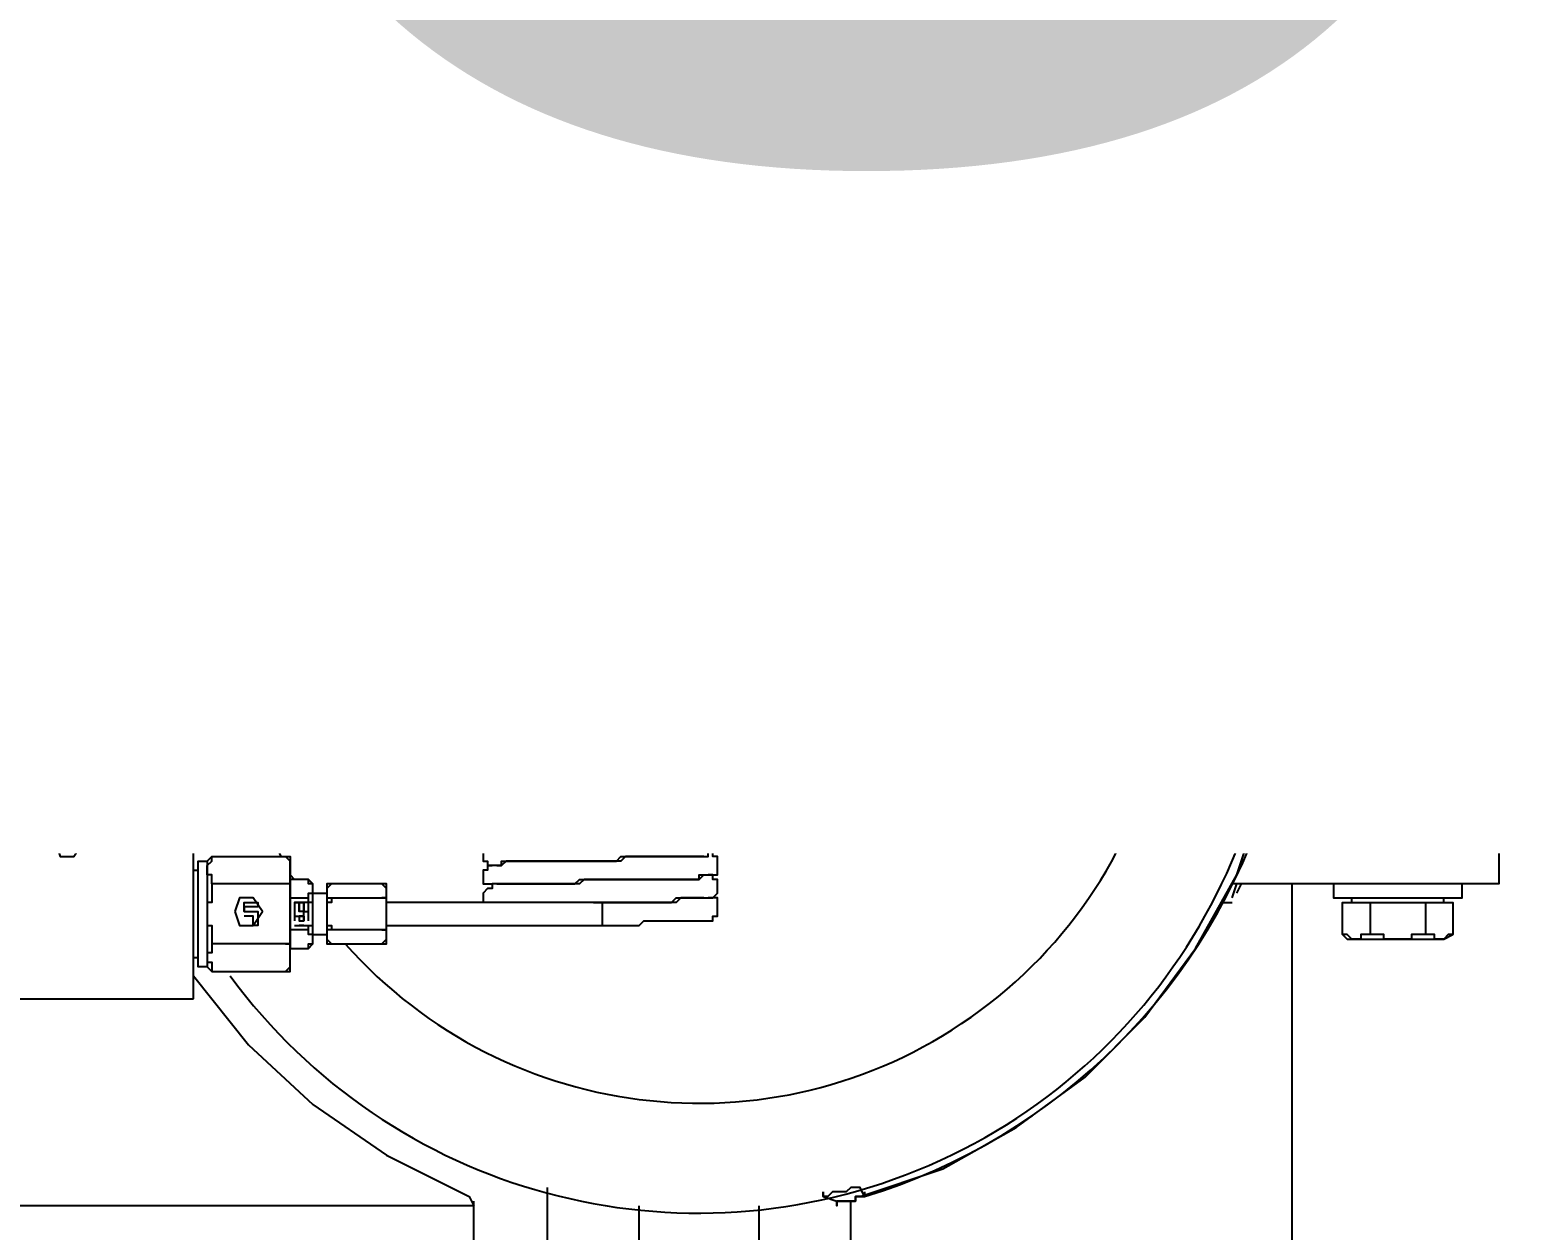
# Model space of a CAD drawing. Header units: millimetres. Extents: x -300 to 383236, y -195106 to -144646.
# Drawn here: x 8407.5 to 8685.7, y -175517.1 to -175293.6 of the extents above; entities that cross this region are included whole.
import ezdxf
from ezdxf.enums import TextEntityAlignment as Align

# ---------------------------------------------------------------- set-up
doc = ezdxf.new("R2010")
doc.units = ezdxf.units.MM
doc.header["$LTSCALE"] = 60
doc.set_wipeout_variables(frame=1)
doc.layers.add('C_TEXT_CONTAINER NO', color=7, linetype='Continuous')
doc.layers.add('PDF3_형상', color=7, linetype='Continuous')
doc.styles.add('Arial', font='arial.ttf')

# ---------------------------------------------------------------- blocks, each defined once
blk = doc.blocks.new('A$C688d464c')
at = {"layer": 'PDF3_형상', "color": 253, "lineweight": 25}
for points in [[(3698.27, -1474.08), (3698.27, -1514.29), (3698.27, -1701.7), (3696.55, -1707.69), (3692.27, -1711.97), (3686.29, -1713.68), (3652.91, -1713.68), (3652.91, -1707.69)], [(3687.99, -1698.28), (3646.92, -1698.28), (3646.92, -1707.69), (3686.29, -1707.69), (3690.57, -1705.99), (3692.27, -1701.7), (3692.27, -1514.29)], [(3649.49, -1655.49), (3649.49, -1519.43)], [(3497.17, -1622.12), (3494.6, -1620.41), (3491.18, -1621.26), (3489.46, -1623.83), (3490.32, -1626.39)], [(3498.03, -1622.12), (3515.13, -1652.07)], [(3506.58, -1657.21), (3489.46, -1626.39)], [(3491.18, -1629.82), (3479.2, -1638.38), (3468.93, -1649.5), (3461.22, -1662.34), (3455.23, -1675.17)], [(3513.43, -1649.5), (3515.13, -1644.37), (3515.13, -1639.23), (3512.57, -1634.96), (3508.29, -1631.53), (3503.16, -1631.53)], [(3504.86, -1630.68), (3510, -1630.68), (3511.71, -1631.53), (3512.57, -1632.39), (3514.27, -1632.39), (3515.13, -1633.24), (3516.85, -1634.1), (3517.71, -1635.82), (3518.56, -1636.67), (3519.42, -1638.38), (3520.28, -1639.23), (3520.28, -1640.95), (3521.12, -1642.66), (3521.12, -1648.64), (3520.28, -1650.36), (3519.42, -1651.22), (3518.56, -1652.92), (3517.71, -1653.78), (3516.85, -1655.49), (3515.99, -1656.35)], [(3510.86, -1659.77), (3509.14, -1659.77), (3507.44, -1660.63), (3502.3, -1660.63), (3501.45, -1659.77), (3499.73, -1659.77), (3498.03, -1658.91), (3497.17, -1658.05), (3495.45, -1657.21), (3494.6, -1656.35), (3493.74, -1654.64), (3492.89, -1653.78), (3492.04, -1652.07), (3491.18, -1651.22), (3491.18, -1647.8), (3490.32, -1646.08), (3490.32, -1644.37), (3491.18, -1643.51), (3491.18, -1641.81), (3492.04, -1640.09), (3492.89, -1639.23), (3493.74, -1637.53)], [(3494.6, -1635.82), (3492.89, -1640.95), (3492.89, -1646.08), (3495.45, -1650.36), (3499.73, -1653.78), (3504.86, -1653.78)], [(3509.14, -1642.66), (3506.58, -1638.38)], [(3515.99, -1637.53), (3515.99, -1638.38), (3516.85, -1639.23), (3516.85, -1640.09), (3517.71, -1640.95), (3517.71, -1647.8), (3516.85, -1648.64), (3516.85, -1649.5), (3515.99, -1650.36), (3515.99, -1651.22), (3515.13, -1651.22), (3515.99, -1651.22), (3515.99, -1650.36), (3516.85, -1649.5), (3516.85, -1647.8), (3517.71, -1647.8), (3517.71, -1640.95), (3516.85, -1640.95), (3516.85, -1639.23), (3515.99, -1638.38), (3515.13, -1636.67)], [(3421.86, -1655.49), (3421.86, -1642.66), (3404.75, -1642.66)], [(3498.87, -1642.66), (3501.45, -1646.94)], [(3421.86, -1645.23), (3448.39, -1645.23)], [(3679.44, -1646.08), (3679.44, -1652.07), (3658.9, -1652.07), (3658.9, -1646.08)], [(3664.04, -1652.07), (3664.04, -1646.08)], [(3674.31, -1652.07), (3674.31, -1646.08)], [(3446.68, -1647.8), (3421.86, -1647.8)], [(3493.74, -1650.36), (3494.6, -1650.36), (3494.6, -1651.22), (3495.45, -1652.07), (3495.45, -1652.92), (3496.31, -1652.92), (3496.31, -1653.78), (3497.17, -1653.78), (3497.17, -1654.64), (3498.87, -1654.64), (3498.87, -1655.49), (3500.59, -1655.49), (3500.59, -1656.35), (3506.58, -1656.35), (3500.59, -1656.35), (3500.59, -1655.49), (3498.87, -1655.49), (3498.87, -1654.64), (3498.03, -1654.64), (3497.17, -1653.78), (3496.31, -1652.92), (3495.45, -1652.07), (3494.6, -1651.22), (3493.74, -1648.64)], [(3444.12, -1652.07), (3438.11, -1655.49)], [(3507.44, -1656.35), (3510, -1658.91), (3512.57, -1658.05), (3515.13, -1655.49), (3514.27, -1652.07)], [(3634.08, -1652.07), (3640.07, -1655.49)], [(3660.61, -1652.07), (3660.61, -1652.92)], [(3677.73, -1652.07), (3677.73, -1652.92)], [(3440.68, -1653.78), (3421.86, -1653.78)], [(3441.54, -1654.64), (3441.54, -1655.49), (3441.54, -1656.35), (3440.68, -1657.21), (3440.68, -1658.05), (3439.84, -1658.05), (3439.84, -1658.91), (3438.98, -1659.77), (3438.98, -1660.63), (3438.11, -1660.63), (3438.11, -1661.49), (3437.27, -1662.34), (3437.27, -1664.06), (3436.41, -1664.9), (3435.55, -1665.76), (3435.55, -1666.62), (3434.69, -1667.48), (3435.55, -1666.62), (3435.55, -1665.76), (3436.41, -1664.9), (3437.27, -1664.06), (3437.27, -1662.34), (3438.11, -1661.49), (3438.11, -1660.63), (3438.98, -1660.63), (3438.98, -1659.77), (3439.84, -1658.91), (3439.84, -1658.05), (3440.68, -1658.05), (3440.68, -1657.21), (3441.54, -1656.35), (3441.54, -1655.49)], [(3681.16, -1655.49), (3681.16, -1652.92), (3657.19, -1652.92), (3657.19, -1655.49)], [(3442.4, -1655.49), (3404.75, -1655.49)], [(3687.99, -1707.69), (3687.99, -1655.49), (3635.8, -1655.49)], [(3687.99, -1663.2), (3692.27, -1663.2)], [(3437.27, -1667.48), (3404.75, -1667.48)], [(3434.69, -1668.33), (3432.13, -1675.17)], [(3640.93, -1667.48), (3687.99, -1667.48)], [(3646.92, -1694), (3651.2, -1698.28), (3648.64, -1682.88), (3643.49, -1668.33)], [(3692.27, -1669.19), (3687.99, -1669.19)], [(3460.36, -1674.33), (3459.52, -1674.33)], [(3463.79, -1732.51), (3460.36, -1732.51), (3460.36, -1673.47), (3463.79, -1673.47)], [(3466.37, -1676.89), (3463.79, -1674.33)], [(3515.99, -1675.17), (3515.99, -1673.47), (3510.86, -1675.17), (3509.14, -1680.31), (3510.86, -1680.31)], [(3566.48, -1683.74), (3566.48, -1703.41), (3569.9, -1703.41), (3569.9, -1680.31), (3568.19, -1675.17), (3563.05, -1673.47), (3515.99, -1673.47), (3513.43, -1673.47), (3510, -1676.89)], [(3568.19, -1676.89), (3564.77, -1673.47), (3563.05, -1673.47), (3563.05, -1675.17)], [(3416.73, -1675.17), (3459.52, -1675.17), (3458.66, -1675.17)], [(3467.21, -1685.44), (3472.35, -1685.44), (3472.35, -1676.03), (3467.21, -1676.03), (3467.21, -1681.16)], [(3472.35, -1676.03), (3472.35, -1675.17)], [(3473.2, -1676.03), (3473.2, -1685.44)], [(3521.98, -1683.74), (3522.84, -1679.46), (3520.28, -1676.89), (3516.85, -1675.17), (3513.43, -1676.03), (3510.86, -1679.46), (3510.86, -1682.88), (3510.86, -1681.16), (3510, -1681.16), (3510, -1680.31), (3510.86, -1680.31), (3510.86, -1678.6), (3511.71, -1678.6)], [(3513.43, -1676.03), (3512.57, -1678.6), (3511.71, -1680.31), (3511.71, -1682.02)], [(3511.71, -1682.88), (3511.71, -1679.46), (3514.27, -1676.89), (3516.85, -1676.03), (3520.28, -1676.89), (3521.98, -1680.31), (3521.12, -1682.88), (3521.98, -1681.16)], [(3520.28, -1682.88), (3521.12, -1679.46), (3518.56, -1677.74), (3515.13, -1676.89), (3512.57, -1679.46), (3512.57, -1682.88), (3511.71, -1681.16)], [(3519.42, -1676.03), (3514.27, -1676.03)], [(3521.98, -1682.02), (3521.98, -1680.31), (3521.12, -1678.6), (3520.28, -1676.03)], [(3557.07, -1676.89), (3521.12, -1676.89)], [(3557.92, -1676.03), (3557.07, -1678.6), (3556.22, -1680.31), (3556.22, -1682.02)], [(3563.91, -1676.03), (3558.78, -1676.03)], [(3566.48, -1682.02), (3566.48, -1680.31), (3565.63, -1678.6), (3564.77, -1676.03)], [(3460.36, -1677.74), (3416.73, -1677.74)], [(3521.98, -1682.88), (3521.98, -1679.46)], [(3525.4, -1682.88), (3527.12, -1682.02), (3529.69, -1681.16), (3531.39, -1680.31), (3533.96, -1679.46), (3545.09, -1679.46), (3546.8, -1680.31), (3549.37, -1681.16), (3551.08, -1682.02), (3552.78, -1683.74), (3554.5, -1684.59), (3556.22, -1686.3), (3557.92, -1688.01), (3558.78, -1689.73), (3560.49, -1691.44), (3561.35, -1694), (3562.2, -1695.72), (3562.2, -1697.42), (3563.05, -1700), (3563.05, -1703.41), (3562.2, -1703.41)], [(3556.22, -1679.46), (3556.22, -1682.88)], [(3567.33, -1682.88), (3567.33, -1682.02), (3568.19, -1681.16), (3568.19, -1680.31), (3567.33, -1679.46), (3567.33, -1678.6)], [(3460.36, -1680.31), (3463.79, -1680.31), (3464.65, -1703.41), (3460.36, -1703.41)], [(3467.21, -1682.88), (3467.21, -1703.41), (3464.65, -1703.41), (3463.79, -1725.66), (3460.36, -1725.66)], [(3466.37, -1680.31), (3463.79, -1680.31)], [(3473.2, -1680.31), (3536.53, -1683.74), (3539.96, -1683.74), (3539.96, -1722.25), (3536.53, -1722.25), (3473.2, -1725.66)], [(3508.29, -1680.31), (3508.29, -1682.02)], [(3523.7, -1681.16), (3522.84, -1681.16)], [(3527.12, -1683.74), (3528.83, -1682.02), (3531.39, -1681.16), (3533.11, -1681.16), (3534.82, -1680.31), (3543.37, -1680.31), (3545.09, -1681.16), (3547.65, -1681.16), (3549.37, -1682.02), (3551.08, -1683.74), (3552.78, -1684.59), (3554.5, -1686.3), (3556.22, -1687.15), (3557.07, -1688.87), (3558.78, -1690.58), (3559.63, -1692.29), (3560.49, -1694), (3561.35, -1696.58), (3561.35, -1698.28), (3562.2, -1700), (3562.2, -1705.99), (3561.35, -1707.69), (3561.35, -1709.41), (3560.49, -1711.12), (3559.63, -1713.68), (3558.78, -1715.4), (3557.07, -1717.11), (3556.22, -1718.82), (3554.5, -1719.67), (3552.78, -1721.39), (3551.08, -1722.25), (3549.37, -1723.95), (3547.65, -1724.81), (3545.09, -1724.81), (3543.37, -1725.66), (3534.82, -1725.66), (3533.11, -1724.81), (3531.39, -1724.81), (3528.83, -1723.95), (3527.12, -1722.25)], [(3555.36, -1681.16), (3554.5, -1681.16)], [(3556.22, -1681.16), (3557.92, -1685.44)], [(3564.77, -1685.44), (3565.63, -1682.88), (3566.48, -1681.16)], [(3569.06, -1680.31), (3567.33, -1680.31)], [(3662.32, -1684.59), (3662.32, -1682.88)], [(3663.18, -1684.59), (3663.18, -1681.16)], [(3673.45, -1681.16), (3673.45, -1684.59)], [(3674.31, -1684.59), (3674.31, -1682.88)], [(3416.73, -1683.74), (3460.36, -1683.74), (3459.52, -1683.74)], [(3459.52, -1722.25), (3459.52, -1683.74), (3459.52, -1722.25)], [(3472.35, -1685.44), (3472.35, -1684.59)], [(3558.78, -1685.44), (3563.91, -1685.44)], [(3663.18, -1694), (3663.18, -1686.3), (3662.32, -1685.44), (3658.05, -1685.44), (3658.05, -1686.3), (3659.75, -1684.59), (3676.02, -1684.59), (3678.58, -1686.3), (3678.58, -1694)], [(3663.18, -1686.3), (3663.18, -1685.44), (3672.59, -1685.44), (3673.45, -1686.3), (3673.45, -1685.44), (3678.58, -1685.44), (3678.58, -1686.3)], [(3658.05, -1694), (3658.05, -1686.3)], [(3673.45, -1694), (3673.45, -1686.3)], [(3676.02, -1695.72), (3678.58, -1694), (3678.58, -1694.86), (3673.45, -1694.86), (3673.45, -1694), (3672.59, -1694.86), (3663.18, -1694.86), (3663.18, -1694), (3662.32, -1694.86), (3658.05, -1694.86), (3658.05, -1694), (3659.75, -1695.72)], [(3656.33, -1698.28), (3656.33, -1695.72), (3680.3, -1695.72), (3680.3, -1698.28)], [(3668.31, -1698.28), (3668.31, -1707.69)], [(3467.21, -1723.1), (3467.21, -1703.41)], [(3470.64, -1703.41), (3468.07, -1703.41)], [(3566.48, -1722.25), (3566.48, -1703.41), (3563.05, -1703.41), (3563.05, -1705.99), (3562.2, -1708.55), (3562.2, -1710.26), (3561.35, -1711.97), (3560.49, -1713.68), (3559.63, -1716.25), (3557.92, -1717.97), (3556.22, -1719.67), (3554.5, -1721.39), (3552.78, -1722.25), (3551.08, -1723.95), (3549.37, -1724.81), (3546.8, -1725.66), (3545.09, -1726.52), (3533.96, -1726.52), (3531.39, -1725.66), (3529.69, -1724.81), (3527.12, -1723.95), (3525.4, -1723.1)], [(3569.9, -1703.41), (3569.9, -1725.66), (3568.19, -1729.94), (3568.19, -1729.08)], [(3646.92, -1711.97), (3651.2, -1707.69)], [(3663.18, -1707.69), (3663.18, -1713.68)], [(3651.2, -1708.55), (3648.64, -1723.95), (3643.49, -1738.49), (3687.99, -1738.49)], [(3687.99, -1713.68), (3687.99, -1750.48), (3638.36, -1750.48)], [(3656.33, -1713.68), (3656.33, -1716.25), (3680.3, -1716.25), (3680.3, -1713.68)], [(3659.75, -1717.11), (3659.75, -1716.25)], [(3676.87, -1717.11), (3676.87, -1716.25)], [(3673.45, -1717.11), (3673.45, -1723.1), (3672.59, -1723.1), (3671.73, -1723.95), (3668.31, -1723.95), (3664.04, -1723.95), (3664.04, -1723.1), (3662.32, -1723.1), (3662.32, -1723.95), (3660.61, -1723.95), (3658.05, -1723.95), (3658.05, -1723.1), (3658.05, -1717.11), (3678.58, -1717.11), (3678.58, -1723.1)], [(3663.18, -1717.11), (3663.18, -1723.1)], [(3467.21, -1724.81), (3467.21, -1729.94), (3472.35, -1729.94), (3472.35, -1720.53), (3467.21, -1720.53)], [(3472.35, -1720.53), (3472.35, -1719.67)], [(3473.2, -1720.53), (3473.2, -1729.94)], [(3565.63, -1729.94), (3567.33, -1727.38), (3567.33, -1723.1), (3564.77, -1720.53), (3561.35, -1719.67), (3557.92, -1720.53), (3555.36, -1723.1), (3555.36, -1727.38), (3557.07, -1729.94), (3521.12, -1729.94), (3522.84, -1727.38), (3521.98, -1723.1)], [(3557.92, -1720.53), (3556.22, -1724.81), (3556.22, -1726.52)], [(3556.22, -1725.66), (3557.07, -1727.38), (3557.92, -1729.94), (3556.22, -1726.52), (3557.07, -1723.1), (3559.63, -1720.53), (3563.05, -1720.53), (3565.63, -1723.1), (3566.48, -1726.52), (3564.77, -1729.94), (3565.63, -1727.38), (3566.48, -1725.66)], [(3563.05, -1729.08), (3565.63, -1727.38), (3565.63, -1723.95), (3563.05, -1721.39), (3559.63, -1721.39), (3557.07, -1723.95), (3557.07, -1727.38), (3559.63, -1729.08)], [(3563.91, -1720.53), (3558.78, -1720.53)], [(3566.48, -1726.52), (3566.48, -1724.81), (3565.63, -1723.1), (3564.77, -1720.53)], [(3416.73, -1722.25), (3460.36, -1722.25), (3459.52, -1722.25)], [(3508.29, -1723.95), (3508.29, -1725.66)], [(3510.86, -1723.1), (3510.86, -1724.81), (3510, -1724.81), (3510, -1725.66)], [(3511.71, -1725.66), (3512.57, -1727.38), (3513.43, -1729.94), (3510.86, -1727.38), (3510.86, -1723.95)], [(3512.57, -1723.1), (3511.71, -1724.81), (3511.71, -1726.52)], [(3511.71, -1723.95), (3511.71, -1727.38), (3514.27, -1729.94)], [(3512.57, -1723.95), (3512.57, -1727.38), (3515.13, -1729.94)], [(3518.56, -1729.94), (3521.12, -1727.38), (3520.28, -1723.95)], [(3521.12, -1723.95), (3521.98, -1726.52), (3520.28, -1729.94), (3521.12, -1727.38), (3521.98, -1725.66)], [(3521.98, -1726.52), (3521.98, -1724.81), (3521.12, -1723.1)], [(3521.98, -1727.38), (3521.98, -1723.95)], [(3556.22, -1723.95), (3556.22, -1727.38)], [(3567.33, -1726.52), (3567.33, -1727.38), (3567.33, -1726.52), (3568.19, -1726.52), (3568.19, -1725.66), (3568.19, -1724.81), (3567.33, -1723.95), (3567.33, -1723.1)], [(3658.05, -1723.1), (3658.9, -1723.95), (3676.87, -1723.95), (3678.58, -1723.1), (3677.73, -1723.1), (3677.73, -1723.95), (3676.02, -1723.95), (3674.31, -1723.95), (3674.31, -1723.1), (3673.45, -1723.1)], [(3463.79, -1725.66), (3466.37, -1725.66)], [(3510.86, -1725.66), (3509.14, -1725.66), (3510.86, -1729.94)], [(3511.71, -1727.38), (3510.86, -1727.38), (3510.86, -1725.66), (3510, -1725.66), (3510, -1724.81)], [(3522.84, -1725.66), (3523.7, -1725.66)], [(3554.5, -1725.66), (3555.36, -1725.66)], [(3567.33, -1725.66), (3569.06, -1725.66)], [(3642.65, -1732.51), (3643.49, -1732.51), (3643.49, -1729.08), (3644.35, -1729.08), (3644.35, -1726.52)], [(3645.21, -1726.52), (3644.35, -1726.52), (3646.06, -1728.24), (3646.06, -1729.94), (3645.21, -1730.8), (3645.21, -1733.37), (3645.21, -1730.8), (3646.06, -1730.8), (3646.06, -1728.24), (3646.06, -1727.38)], [(3460.36, -1728.24), (3416.73, -1728.24)], [(3463.79, -1731.66), (3466.37, -1729.08)], [(3472.35, -1729.94), (3472.35, -1729.08)], [(3521.12, -1729.94), (3504.01, -1729.94), (3503.16, -1730.8), (3499.73, -1730.8), (3499.73, -1731.66), (3498.87, -1731.66), (3498.87, -1733.37), (3499.73, -1734.22), (3500.59, -1734.22), (3500.59, -1735.07)], [(3510, -1729.08), (3510, -1729.94)], [(3458.66, -1730.8), (3459.52, -1730.8), (3416.73, -1730.8)], [(3428.7, -1731.66), (3430.42, -1737.65)], [(3432.13, -1731.66), (3433.84, -1737.65)], [(3434.69, -1731.66), (3436.41, -1737.65)], [(3455.23, -1731.66), (3461.22, -1745.34)], [(3460.36, -1731.66), (3459.52, -1731.66)], [(3642.65, -1733.37), (3645.21, -1733.37), (3645.21, -1732.51)], [(3501.45, -1734.22), (3517.71, -1734.22), (3518.56, -1733.37), (3521.12, -1733.37), (3520.28, -1733.37), (3518.56, -1734.22), (3501.45, -1734.22), (3500.59, -1735.07), (3499.73, -1735.07), (3498.87, -1735.93), (3498.87, -1737.65), (3499.73, -1738.49), (3500.59, -1738.49)], [(3501.45, -1738.49), (3510.86, -1738.49), (3511.71, -1737.65), (3535.67, -1737.65), (3536.53, -1736.79), (3541.66, -1736.79), (3542.52, -1735.93), (3542.52, -1733.37)], [(3520.28, -1733.37), (3522.84, -1733.37)], [(3569.06, -1808.68), (3584.45, -1803.54), (3598.14, -1795.84), (3610.97, -1786.43), (3622.11, -1775.3), (3631.52, -1762.46), (3639.22, -1748.77), (3644.35, -1733.37)], [(3539.96, -1736.79), (3537.38, -1736.79), (3536.53, -1737.65), (3513.43, -1737.65), (3512.57, -1738.49), (3500.59, -1738.49), (3499.73, -1739.35), (3498.87, -1739.35), (3498.87, -1741.92), (3499.73, -1741.92), (3499.73, -1742.78), (3500.59, -1742.78)], [(3501.45, -1742.78), (3505.72, -1742.78), (3506.58, -1741.92), (3529.69, -1741.92), (3531.39, -1741.07), (3541.66, -1741.07), (3541.66, -1740.22), (3542.52, -1740.22), (3542.52, -1737.65), (3541.66, -1736.79), (3540.8, -1736.79)], [(3521.12, -1737.65), (3520.28, -1737.65)], [(3643.49, -1738.49), (3643.49, -1737.65)], [(3687.99, -1736.79), (3693.98, -1736.79)], [(3539.96, -1741.07), (3532.25, -1741.07), (3531.39, -1741.92), (3507.44, -1741.92), (3506.58, -1742.78), (3499.73, -1742.78), (3499.73, -1743.64), (3498.87, -1743.64), (3498.87, -1746.2), (3499.73, -1746.2), (3499.73, -1747.06), (3500.59, -1747.06)], [(3501.45, -1747.06), (3502.3, -1747.06), (3502.3, -1746.2), (3523.7, -1746.2), (3524.55, -1745.34), (3540.8, -1745.34), (3540.8, -1744.5), (3542.52, -1744.5), (3542.52, -1741.07), (3540.8, -1741.07)], [(3521.12, -1741.92), (3520.28, -1741.92)], [(3693.98, -1742.78), (3687.99, -1742.78)], [(3462.08, -1766.75), (3462.94, -1765.89), (3462.94, -1746.2), (3462.08, -1745.34), (3462.94, -1745.34), (3462.94, -1747.92), (3462.94, -1750.48), (3462.08, -1750.48), (3448.39, -1750.48), (3448.39, -1748.77), (3447.53, -1748.77), (3447.53, -1747.92), (3447.53, -1747.06), (3448.39, -1746.2), (3448.39, -1745.34), (3462.08, -1745.34)], [(3447.53, -1746.2), (3448.39, -1745.34)], [(3539.96, -1745.34), (3525.4, -1745.34), (3524.55, -1746.2), (3503.16, -1746.2), (3502.3, -1747.06), (3499.73, -1747.06), (3499.73, -1747.92), (3498.87, -1747.92), (3498.87, -1750.48), (3500.59, -1750.48), (3500.59, -1751.33)], [(3501.45, -1750.48), (3515.99, -1750.48), (3516.85, -1749.63), (3539.1, -1749.63), (3539.1, -1748.77), (3542.52, -1748.77), (3542.52, -1745.34), (3541.66, -1745.34), (3541.66, -1744.5), (3540.8, -1744.5)], [(3521.12, -1746.2), (3520.28, -1746.2)], [(3444.96, -1747.92), (3445.82, -1747.92)], [(3462.94, -1748.77), (3463.79, -1749.63)], [(3462.94, -1750.48), (3462.94, -1749.63)], [(3466.37, -1762.46), (3467.21, -1761.6), (3467.21, -1750.48), (3466.37, -1749.63)], [(3539.96, -1748.77), (3539.1, -1749.63), (3517.71, -1749.63), (3516.85, -1750.48), (3500.59, -1750.48), (3500.59, -1751.33), (3499.73, -1751.33), (3498.87, -1752.19), (3498.87, -1753.91)], [(3519.42, -1753.91), (3533.96, -1753.91), (3534.82, -1753.05), (3541.66, -1753.05), (3542.52, -1752.19), (3542.52, -1749.63), (3541.66, -1749.63), (3541.66, -1748.77), (3540.8, -1748.77)], [(3521.12, -1749.63), (3520.28, -1749.63)], [(3448.39, -1750.48), (3448.39, -1753.91), (3447.53, -1753.91), (3447.53, -1755.61), (3447.53, -1758.18), (3448.39, -1758.18), (3448.39, -1761.6)], [(3462.08, -1761.6), (3462.94, -1761.6), (3462.94, -1755.61), (3462.94, -1750.48), (3462.08, -1750.48)], [(3467.21, -1752.19), (3469.78, -1752.19)], [(3470.64, -1750.48), (3469.78, -1751.33), (3469.78, -1760.74), (3469.78, -1761.6), (3470.64, -1761.6)], [(3470.64, -1753.05), (3480.05, -1753.05), (3480.91, -1753.05), (3480.91, -1751.33), (3480.05, -1750.48)], [(3638.36, -1753.05), (3639.22, -1750.48)], [(3639.22, -1752.19), (3640.07, -1750.48)], [(3693.98, -1901.94), (3718.8, -1901.94), (3719.65, -1901.94), (3719.65, -1901.1), (3720.51, -1901.1), (3720.51, -1902.8), (3718.8, -1902.8), (3649.49, -1902.8), (3649.49, -1750.48)], [(3657.19, -1750.48), (3657.19, -1753.05), (3681.16, -1753.05), (3681.16, -1750.48)], [(3454.38, -1755.61), (3454.38, -1753.91), (3456.94, -1753.91), (3456.94, -1754.76), (3454.38, -1754.76), (3454.38, -1755.61), (3456.94, -1755.61), (3456.94, -1758.18), (3456.09, -1758.18), (3456.09, -1756.47), (3454.38, -1756.47)], [(3462.94, -1753.05), (3462.94, -1755.61), (3462.94, -1759.04)], [(3466.37, -1757.33), (3466.37, -1753.91), (3463.79, -1753.91), (3465.51, -1753.91), (3465.51, -1755.61), (3465.51, -1753.91), (3465.51, -1754.76), (3465.51, -1755.61), (3464.65, -1755.61), (3464.65, -1754.76)], [(3463.79, -1753.91), (3463.79, -1757.33)], [(3463.79, -1754.76), (3463.79, -1755.61), (3463.79, -1756.47), (3465.51, -1756.47), (3465.51, -1755.61), (3466.37, -1755.61)], [(3466.37, -1759.04), (3466.37, -1758.18), (3467.21, -1758.18), (3467.21, -1755.61), (3467.21, -1753.91), (3466.37, -1753.91), (3466.37, -1753.05)], [(3480.05, -1759.04), (3480.91, -1759.04), (3480.91, -1755.61), (3480.91, -1753.05), (3480.05, -1753.05)], [(3480.91, -1758.18), (3521.12, -1758.18), (3521.12, -1753.91), (3519.42, -1753.91), (3515.99, -1753.91), (3480.91, -1753.91)], [(3539.96, -1753.05), (3535.67, -1753.05), (3534.82, -1753.91), (3521.12, -1753.91), (3520.28, -1753.91)], [(3521.12, -1758.18), (3527.97, -1758.18), (3528.83, -1757.33), (3541.66, -1757.33), (3541.66, -1756.47), (3542.52, -1756.47), (3542.52, -1753.05), (3540.8, -1753.05)], [(3636.65, -1753.91), (3638.36, -1753.91)], [(3674.31, -1753.91), (3674.31, -1759.9), (3671.73, -1759.9), (3671.73, -1760.74), (3669.17, -1760.74), (3666.6, -1760.74), (3666.6, -1759.9), (3662.32, -1759.9), (3662.32, -1760.74), (3661.47, -1760.74), (3660.61, -1760.74), (3659.75, -1759.9), (3658.9, -1759.9), (3658.9, -1753.91), (3679.44, -1753.91), (3679.44, -1759.9)], [(3660.61, -1753.91), (3660.61, -1753.05)], [(3664.04, -1753.91), (3664.04, -1759.9)], [(3677.73, -1753.91), (3677.73, -1753.05)], [(3464.65, -1756.47), (3464.65, -1757.33)], [(3463.79, -1758.18), (3466.37, -1758.18)], [(3465.51, -1758.18), (3464.65, -1758.18)], [(3467.21, -1759.9), (3469.78, -1759.9)], [(3480.05, -1761.6), (3480.91, -1760.74), (3480.91, -1759.04), (3480.05, -1759.04), (3470.64, -1759.04)], [(3658.9, -1759.9), (3659.75, -1760.74), (3677.73, -1760.74), (3679.44, -1759.9), (3678.58, -1759.9), (3677.73, -1760.74), (3676.87, -1760.74), (3676.02, -1760.74), (3676.02, -1759.9), (3674.31, -1759.9)], [(3462.94, -1761.6), (3462.94, -1762.46)], [(3444.96, -1764.17), (3445.82, -1764.17)], [(3447.53, -1765.89), (3448.39, -1766.75)], [(3444.96, -1767.59), (3455.23, -1780.43), (3467.21, -1791.56), (3480.91, -1800.97), (3496.31, -1808.68), (3497.17, -1810.38), (3497.17, -1809.52)], [(3510.86, -1836.91), (3510.86, -1806.96)], [(3569.9, -1807.82), (3569.9, -1808.68), (3568.19, -1808.68), (3568.19, -1809.52), (3564.77, -1809.52), (3564.77, -1810.38), (3564.77, -1809.52), (3568.19, -1809.52), (3568.19, -1808.68), (3569.9, -1808.68), (3569.06, -1806.96), (3567.33, -1806.96), (3566.48, -1807.82), (3563.91, -1807.82), (3563.05, -1808.68), (3562.2, -1808.68), (3564.77, -1809.52)], [(3550.22, -1810.38), (3550.22, -1830.92), (3527.97, -1830.92), (3527.97, -1810.38)], [(3567.33, -1836.91), (3567.33, -1809.52)]]:
    blk.add_lwpolyline(points, dxfattribs=at)
for points in [[(3679.44, -1646.08), (3677.73, -1645.23), (3659.75, -1645.23), (3658.9, -1646.08), (3660.61, -1646.08), (3660.61, -1645.23), (3661.47, -1645.23), (3662.32, -1645.23), (3662.32, -1646.08), (3666.6, -1646.08), (3667.46, -1645.23), (3669.17, -1645.23), (3670.88, -1645.23), (3671.73, -1646.08), (3674.31, -1646.08), (3676.02, -1646.08), (3676.02, -1645.23), (3676.87, -1645.23), (3677.73, -1645.23), (3677.73, -1646.08)], [(3636.65, -1655.49), (3636.65, -1656.35), (3637.51, -1656.35), (3637.51, -1658.05), (3638.36, -1658.05), (3638.36, -1658.91), (3639.22, -1658.91), (3639.22, -1660.63), (3640.07, -1660.63), (3640.07, -1661.49), (3640.93, -1662.34), (3640.93, -1663.2), (3641.79, -1664.06), (3641.79, -1664.9), (3642.65, -1665.76), (3642.65, -1666.62), (3643.49, -1667.48), (3642.65, -1666.62), (3642.65, -1665.76), (3641.79, -1664.9), (3641.79, -1664.06), (3640.93, -1663.2), (3640.93, -1662.34), (3640.07, -1661.49), (3640.07, -1660.63), (3639.22, -1660.63), (3639.22, -1658.91), (3638.36, -1658.91), (3638.36, -1658.05), (3637.51, -1658.05), (3637.51, -1656.35), (3636.65, -1656.35)], [(3357.67, -1672.61), (3357.67, -1733.37), (3416.73, -1733.37), (3416.73, -1672.61)], [(3459.52, -1677.74), (3459.52, -1674.33)], [(3556.22, -1681.16), (3557.07, -1684.59), (3560.49, -1686.3), (3563.91, -1685.44), (3566.48, -1682.88), (3566.48, -1679.46), (3563.91, -1676.89), (3560.49, -1676.03), (3557.07, -1677.74)], [(3557.07, -1681.16), (3557.92, -1684.59), (3561.35, -1685.44), (3564.77, -1684.59), (3565.63, -1681.16), (3564.77, -1677.74), (3561.35, -1676.89), (3557.92, -1677.74)], [(3674.31, -1682.88), (3673.45, -1681.16), (3663.18, -1681.16), (3662.32, -1682.88)], [(3459.52, -1731.66), (3459.52, -1728.24)], [(3570.76, -1733.37), (3526.26, -1733.37), (3522.84, -1733.37), (3521.12, -1733.37), (3521.12, -1729.94), (3570.76, -1729.94)], [(3444.96, -1771.88), (3444.96, -1736.79), (3367.09, -1736.79), (3367.09, -1771.88)], [(3419.29, -1742.78), (3420.15, -1745.34), (3422.72, -1745.34), (3424.43, -1742.78), (3422.72, -1740.22), (3420.15, -1740.22)], [(3447.53, -1746.2), (3447.53, -1765.89), (3445.82, -1765.89), (3445.82, -1746.2)], [(3462.94, -1751.33), (3462.94, -1753.05), (3466.37, -1753.05), (3466.37, -1752.19), (3467.21, -1752.19), (3467.21, -1751.33), (3467.21, -1750.48), (3466.37, -1750.48), (3466.37, -1749.63), (3462.94, -1749.63)], [(3469.78, -1760.74), (3470.64, -1761.6), (3480.05, -1761.6), (3480.91, -1761.6), (3480.91, -1750.48), (3480.05, -1750.48), (3470.64, -1750.48), (3469.78, -1750.48), (3469.78, -1751.33), (3469.78, -1753.05), (3470.64, -1753.05), (3470.64, -1753.91), (3469.78, -1753.91), (3469.78, -1755.61), (3469.78, -1758.18), (3470.64, -1758.18), (3470.64, -1759.04), (3469.78, -1759.04)], [(3452.67, -1755.61), (3453.53, -1758.18), (3456.09, -1758.18), (3457.8, -1755.61), (3456.09, -1753.05), (3453.53, -1753.05)], [(3464.65, -1755.61), (3464.65, -1753.91)], [(3464.65, -1756.47), (3464.65, -1757.33), (3465.51, -1757.33), (3465.51, -1756.47)], [(3465.51, -1756.47), (3465.51, -1757.33)], [(3466.37, -1759.04), (3462.94, -1759.04), (3462.94, -1760.74), (3462.94, -1762.46), (3466.37, -1762.46), (3466.37, -1761.6), (3467.21, -1761.6), (3467.21, -1760.74), (3467.21, -1759.9), (3466.37, -1759.9)], [(3462.08, -1761.6), (3448.39, -1761.6), (3448.39, -1763.32), (3447.53, -1763.32), (3447.53, -1764.17), (3447.53, -1765.03), (3448.39, -1765.03), (3448.39, -1766.75), (3462.08, -1766.75), (3462.94, -1766.75), (3462.94, -1764.17), (3462.94, -1761.6)], [(3562.2, -1807.82), (3562.2, -1808.68)], [(3497.17, -1818.09), (3497.17, -1810.38), (3277.24, -1810.38), (3277.24, -1818.09)]]:
    blk.add_lwpolyline(points, close=True, dxfattribs=at)
blk.add_lwpolyline([(3534.82, -1683.74), (3539.96, -1683.74), (3539.96, -1684.59, -0.970702), (3539.96, -1722.25), (3534.82, -1722.25)], format="xyb", dxfattribs=at)
blk.add_circle((3561.49, -1681.02), 6.14, dxfattribs=at)
for centre, radius, start, end in [((3538.97, -1703.66), 108.09, 216.2643, 164.7208), ((3539.11, -1703.34), 87.96, 221.4791, 116.5902), ((3536.94, -1700.4), 113.18, 286.9358, 343.0642)]:
    blk.add_arc(centre, radius, start, end, dxfattribs=at)
blk = doc.blocks.new('A$C44261593')
h = blk.add_hatch()
h.set_pattern_fill('ANSI31', color=253, scale=100)
h.set_pattern_definition([(45, (0, -50460), (-224.5064, 224.5064), [])])
edge = h.paths.add_edge_path()
edge.add_line((-58347.03, -14256), (-58347.03, -14056))
edge.add_line((-58347.03, -14056), (-57547.03, -14056))
edge.add_line((-57547.03, -14056), (-57547.03, -15056))
edge.add_line((-57547.03, -15056), (-60547.03, -15056))
edge.add_line((-60547.03, -15056), (-60547.03, -31056))
edge.add_line((-60547.03, -31056), (-57647.03, -31056))
edge.add_line((-57647.03, -31056), (-57647.03, -32268))
edge.add_line((-57647.03, -32268), (-43347.03, -32268))
edge.add_line((-43347.03, -32268), (-43347.03, -29256))
edge.add_line((-43347.03, -29256), (-34347.03, -29256))
edge.add_line((-34347.03, -29256), (-34347.03, -14206))
edge.add_line((-34347.03, -14206), (-33547.03, -14206))
edge.add_line((-33547.03, -14206), (-33547.03, -29256))
edge.add_line((-33547.03, -29256), (-30497.03, -29256))
edge.add_line((-30497.03, -29256), (-30497.03, -30056))
edge.add_line((-30497.03, -30056), (-30547.03, -30056))
edge.add_line((-30547.03, -30056), (-30547.03, -34906))
edge.add_line((-30547.03, -34906), (-30569.24, -34906))
edge.add_arc((-31589.72, -35133.69), 1045.58, 12.57767, 76.57873)
edge.add_line((-31347.03, -34116.66), (-31347.03, -30056))
edge.add_line((-31347.03, -30056), (-42547.03, -30056))
edge.add_line((-42547.03, -30056), (-42547.03, -34906))
edge.add_line((-42547.03, -34906), (-43347.03, -34906))
edge.add_line((-43347.03, -34906), (-43347.03, -33068))
edge.add_line((-43347.03, -33068), (-57647.03, -33068))
edge.add_line((-57647.03, -33068), (-57647.03, -34906))
edge.add_line((-57647.03, -34906), (-58447.03, -34906))
edge.add_line((-58447.03, -34906), (-58447.03, -31856))
edge.add_line((-58447.03, -31856), (-66197.03, -31856))
edge.add_line((-66197.03, -31856), (-66197.03, -31056))
edge.add_line((-66197.03, -31056), (-61347.03, -31056))
edge.add_line((-61347.03, -31056), (-61347.03, -14256))
edge.add_line((-61347.03, -14256), (-58347.03, -14256))

msp = doc.modelspace()

# ---------------------------------------------------------------- block references
for name, p in [('A$C44261593', (71340, -144646.13)), ('A$C688d464c', (4992.97, -173702.13))]:
    msp.add_blockref(name, p)

# ---------------------------------------------------------------- next in the draw order: wipeouts: each hides what was drawn before it
msp.add_wipeout([(6787.44, -175446.9), (8737.04, -175446.9), (8737.04, -174827.29), (6787.44, -174827.29)]).dxf.layer = 'C_TEXT_CONTAINER NO'

# ---------------------------------------------------------------- next in the draw order: texts
at = {"layer": 'C_TEXT_CONTAINER NO', "color": 3, "style": 'Arial'}
msp.add_text('A1-6-08', height=360, dxfattribs=at).set_placement((7808.41, -175134.77), align=Align.MIDDLE_CENTER)

doc.saveas('drawing.dxf')
